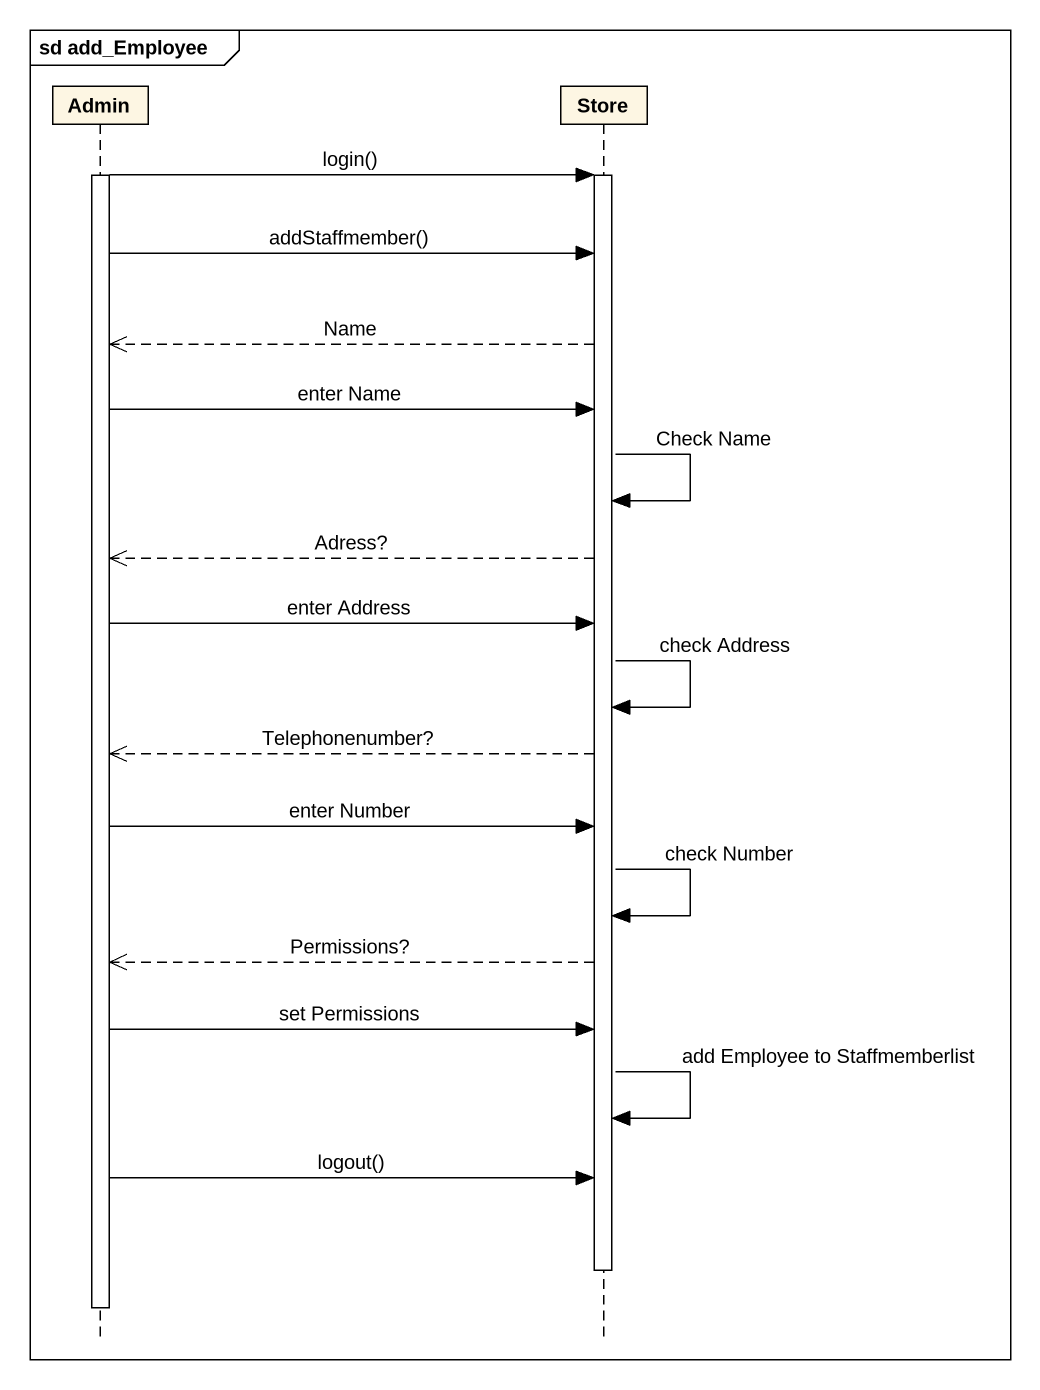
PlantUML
@startuml
mainframe sd add_Employee
hide footbox
participant Admin
participant Store

activate Admin
Admin -> Store : login()
activate Store
Admin -> Store : addStaffmember()
Store -->> Admin : Name
Admin -> Store : enter Name
Store -> Store : Check Name
Store -->> Admin : Adress?
Admin -> Store : enter Address
Store -> Store : check Address
Store -->> Admin : Telephonenumber?
Admin -> Store : enter Number
Store -> Store : check Number
Store -->> Admin : Permissions?
Admin -> Store : set Permissions
Store -> Store : add Employee to Staffmemberlist
Admin -> Store : logout()
deactivate Store
deactivate Admin
@enduml
